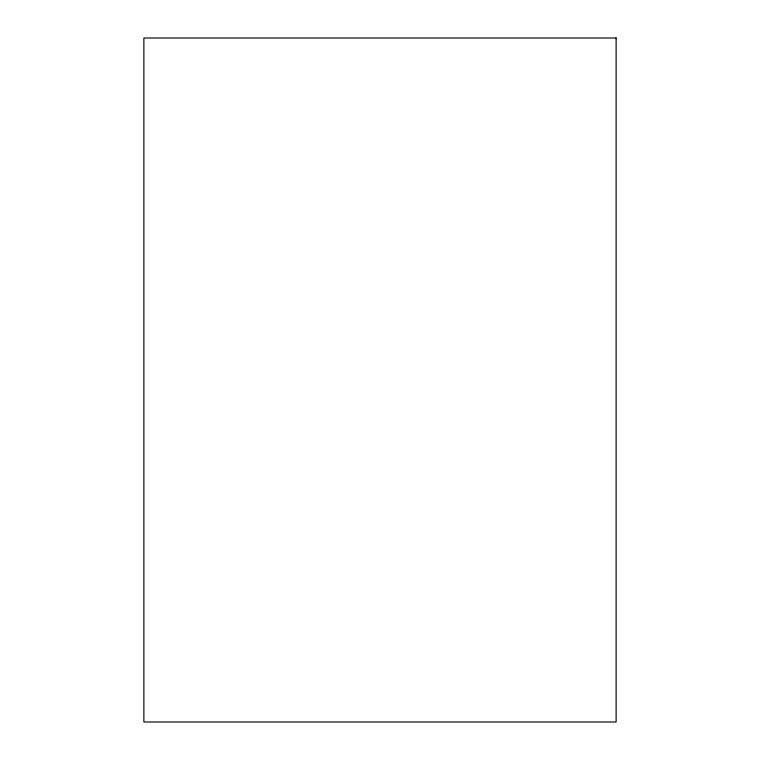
<?xml version="1.0" encoding="UTF-8"?>
<svg xmlns="http://www.w3.org/2000/svg" width="760" height="760" viewBox="0 0 760 760"><rect width="100%" height="100%" fill="white"/><g stroke="black" fill="none" stroke-linecap="round" stroke-linejoin="round"><path stroke-width="1.14" d="M616.122 38L143.877 38L143.877 722L616.122 722L616.122 38"/></g></svg>
